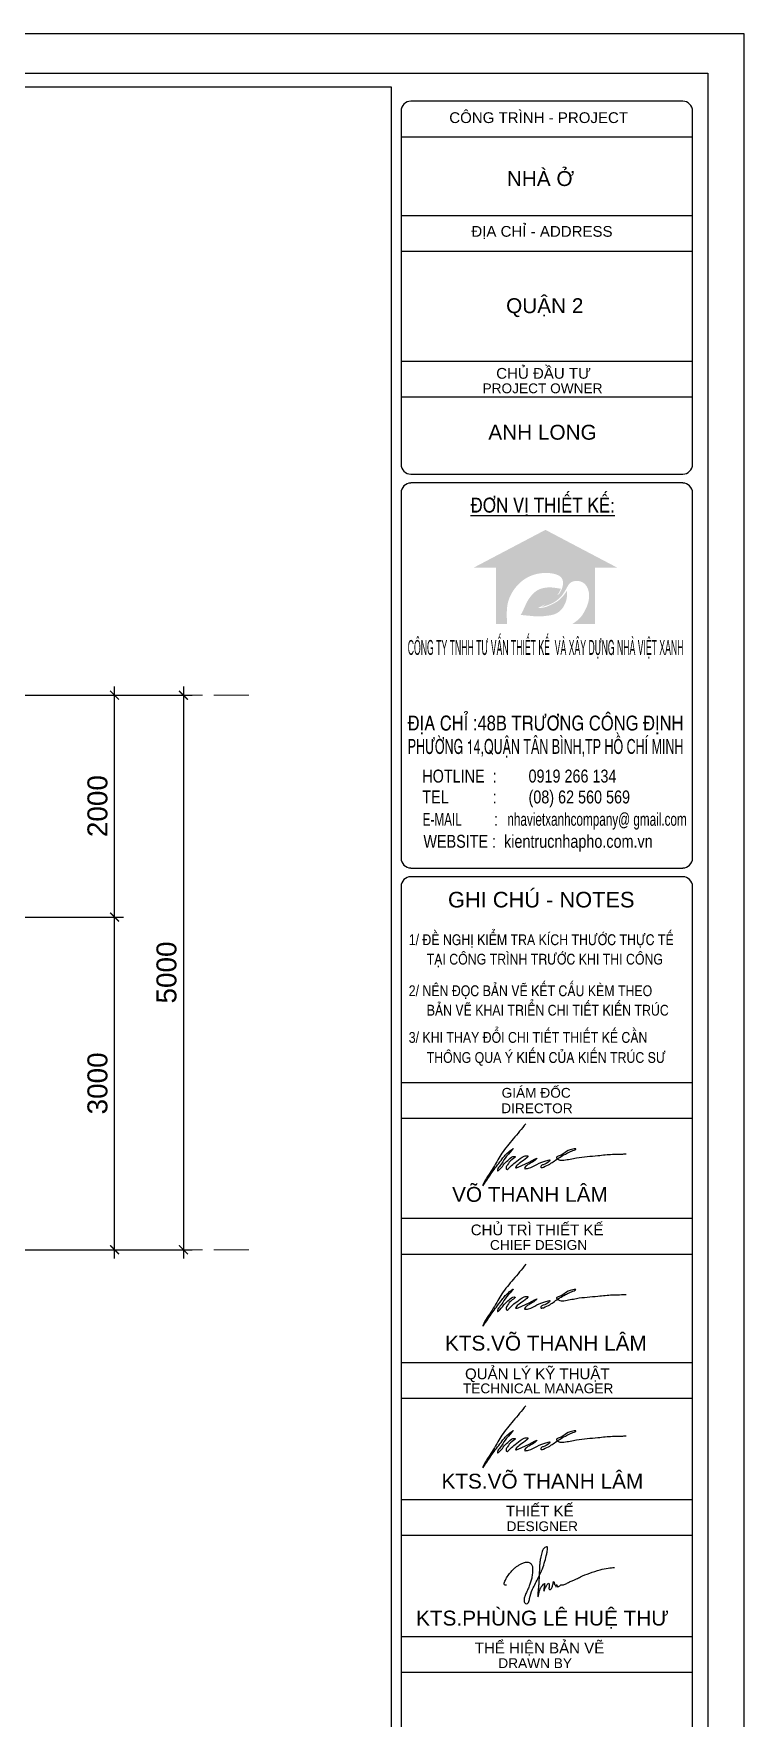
# Model space of a CAD drawing. Header units: inches. Extents: x 1198002 to 1275033, y 93432 to 197262.
# Drawn here: x 1262357 to 1268760, y 137880 to 153069 of the extents above; entities that cross this region are included whole.
import ezdxf
from ezdxf.enums import TextEntityAlignment as Align

# ---------------------------------------------------------------- set-up
doc = ezdxf.new("R2010")
doc.units = ezdxf.units.IN
doc.header["$LTSCALE"] = 100
doc.header["$MEASUREMENT"] = 0
doc.header["$PDMODE"] = 35
doc.linetypes.add('CENTERX2', pattern=[4, 2.5, -0.5, 0.5, -0.5])
for name, color, linetype, lineweight in [('1', 1, 'Continuous', 18), ('1-khung ten', 7, 'Continuous', 30), ('2', 2, 'Continuous', 13), ('4', 4, 'Continuous', 35), ('8', 252, 'Continuous', 5), ('9GRID', 251, 'CENTERX2', 5), ('DIM', 135, 'Continuous', 9)]:
    doc.layers.add(name, color=color, linetype=linetype, lineweight=lineweight)
doc.styles.add('CVN', font='VHELVEN.TTF')
doc.styles.add('VN Helve', font='VHELVEN.TTF')
doc.styles.add('VNI Helve-Condense', font='VHELVCN.TTF')
doc.styles.add('VNI-HELVE', font='VHELVCN.TTF')
doc.styles.add('VNI-HELVE-CON', font='VHELVCN.TTF', dxfattribs={"height": 140})
doc.dimstyles.new('D100', dxfattribs={"dimscale": 100, "dimtxt": 1.8, "dimasz": 0.8, "dimexe": 0.8, "dimexo": 0.8, "dimgap": 0.6, "dimtad": 1, "dimdec": 0, "dimrnd": 5, "dimzin": 12, "dimdsep": 46, "dimtxsty": 'CVN', "dimblk1": 'ARCHTICK', "dimblk2": 'ARCHTICK', "dimsah": 1, "dimcen": 0.8, "dimdle": 0.8, "dimclrd": 256, "dimclre": 256, "dimclrt": 7, "dimadec": 0, "dimazin": 3, "dimtfac": 1, "dimtdec": 0, "dimtix": 1, "dimtmove": 2, "dimatfit": 3, "dimldrblk": 'ARCHTICK', "dimfxl": 1, "dimtolj": 1, "dimarcsym": 0})

# ---------------------------------------------------------------- blocks, each defined once
blk = doc.blocks.new('THU')
at = {"layer": '2', "lineweight": 30}
blk.add_spline([(54758, 67291), (54737, 67295), (54742, 67330), (54759, 67363), (54788, 67406), (54803, 67424), (54819, 67442), (54840, 67461), (54862, 67478), (54889, 67495), (54918, 67509), (54957, 67518), (54989, 67511), (55009, 67489), (55016, 67463), (55016, 67430), (55012, 67386), (55007, 67361), (54995, 67321), (54983, 67282), (54965, 67239), (54955, 67216), (54938, 67178), (54931, 67143), (54941, 67111), (54954, 67105), (54975, 67119), (54986, 67158), (55016, 67249), (55075, 67369), (55113, 67453), (55156, 67600), (55163, 67639), (55159, 67671), (55132, 67658), (55107, 67611), (55094, 67556), (55088, 67510), (55084, 67470), (55083, 67434), (55082, 67383), (55078, 67329), (55076, 67287), (55071, 67238), (55068, 67196), (55069, 67176), (55081, 67220), (55094, 67260), (55109, 67283), (55135, 67306), (55131, 67274), (55128, 67230), (55139, 67254), (55145, 67268), (55155, 67286), (55162, 67297), (55178, 67309), (55181, 67296), (55181, 67287), (55180, 67276), (55178, 67262), (55180, 67252), (55187, 67247), (55197, 67250), (55206, 67263), (55212, 67279), (55217, 67295), (55221, 67314), (55225, 67325), (55229, 67320), (55235, 67293), (55245, 67282), (55248, 67272), (55249, 67277), (55253, 67295), (55255, 67292), (55260, 67285), (55263, 67277), (55263, 67273), (55296, 67292), (55321, 67295), (55354, 67308), (55390, 67326), (55424, 67340), (55453, 67353), (55490, 67372), (55582, 67409), (55686, 67443), (55767, 67459), (55827, 67466)], degree=3, dxfattribs=at)
blk = doc.blocks.new('LAM')
at = {"layer": '2', "lineweight": 30}
blk.add_spline([(55537, 62874), (55400, 62709), (55277, 62552), (55233, 62479), (55130, 62314), (55078, 62228), (55067, 62202), (55134, 62292), (55180, 62360), (55279, 62490), (55360, 62576), (55400, 62604), (55347, 62543), (55286, 62459), (55248, 62407), (55233, 62385), (55229, 62359), (55254, 62377), (55301, 62435), (55354, 62488), (55410, 62518), (55421, 62516), (55389, 62485), (55337, 62427), (55322, 62392), (55326, 62377), (55367, 62403), (55420, 62452), (55496, 62508), (55528, 62522), (55559, 62522), (55512, 62473), (55452, 62431), (55435, 62413), (55425, 62396), (55455, 62401), (55652, 62490), (55610, 62456), (55568, 62433), (55534, 62407), (55522, 62386), (55542, 62384), (55566, 62389), (55781, 62476), (55803, 62477), (55794, 62464), (55725, 62427), (55702, 62409), (55701, 62399), (55729, 62401), (55848, 62468), (55968, 62543), (56016, 62566), (56051, 62581), (56075, 62591), (56084, 62598), (56050, 62597), (55967, 62561), (55901, 62523), (55871, 62507), (55892, 62485), (55953, 62477), (56090, 62502), (56323, 62527), (56482, 62541), (56582, 62543), (56631, 62545)], degree=3, dxfattribs=at)
blk = doc.blocks.new('KHUNG')
at = {"layer": '8'}
h = blk.add_hatch(color=3, dxfattribs=at)
edge = h.paths.add_edge_path()
edge.add_spline(control_points=[(1900682, 670836), (1900712, 670854), (1900763, 670880), (1900837, 670919), (1900882, 670986), (1900915, 671047), (1900923, 671107), (1900908, 671159), (1900854, 671196), (1900762, 671213), (1900637, 671208), (1900492, 671150), (1900379, 671036), (1900311, 670894), (1900304, 670765), (1900308, 670686), (1900309, 670652)], knot_values=[480.442603, 480.442603, 480.442603, 480.442603, 2009.776609, 3786.40769, 5135.415196, 6537.429907, 7763.740226, 8482.2404, 9501.449039, 11245.650074, 13817.861817, 16516.480955, 19952.144828, 22746.479185, 25336.362001, 27260.104551, 27260.104551, 27260.104551, 27260.104551], degree=3, periodic=0)
edge.add_line((1900309, 670652), (1900187, 670652))
edge.add_line((1900187, 670652), (1900187, 671268))
edge.add_line((1900187, 671268), (1899946, 671268))
edge.add_line((1899946, 671268), (1900728, 671680))
edge.add_line((1900728, 671680), (1901510, 671268))
edge.add_line((1901510, 671268), (1901269, 671268))
edge.add_line((1901269, 671268), (1901269, 670652))
edge.add_line((1901269, 670652), (1901019, 670652))
edge.add_spline(control_points=[(1901019, 670652), (1901052, 670673), (1901109, 670714), (1901166, 670807), (1901208, 670910), (1901206, 671022), (1901152, 671107), (1901072, 671131), (1900992, 671109), (1900969, 671064), (1900957, 671040)], knot_values=[0, 0, 0, 0, 2216.870228, 3952.540992, 6191.470703, 8490.526433, 10059.972912, 11608.291112, 12957.114674, 14390.23897, 14390.23897, 14390.23897, 14390.23897], degree=3, periodic=0)
edge.add_spline(control_points=[(1900957, 671040), (1900942, 671014), (1900909, 670959), (1900819, 670877), (1900735, 670852), (1900682, 670836)], knot_values=[0, 0, 0, 0, 1743.878579, 3660.68556, 6731.067051, 6731.067051, 6731.067051, 6731.067051], degree=3, periodic=0)
edge = h.paths.add_edge_path(flags=16)
edge.add_spline(control_points=[(1900646, 670827), (1900668, 670828), (1900722, 670830), (1900797, 670866), (1900870, 670904), (1900923, 670958), (1900950, 670997), (1900962, 671016)], knot_values=[0, 0, 0, 0, 1254.59336, 3063.330834, 4641.861955, 5998.873562, 7310.800484, 7310.800484, 7310.800484, 7310.800484], degree=3, periodic=0)
edge.add_spline(control_points=[(1900962, 671016), (1900963, 670998), (1900967, 670941), (1900941, 670858), (1900888, 670791), (1900821, 670752), (1900747, 670743), (1900656, 670731), (1900572, 670741), (1900502, 670747), (1900468, 670751), (1900459, 670752)], knot_values=[0, 0, 0, 0, 1010.198, 3281.426743, 4731.136541, 5803.714044, 7625.156604, 8935.172826, 11033.703323, 12416.710283, 12968.591837, 12968.591837, 12968.591837, 12968.591837], degree=3, periodic=0)
edge.add_spline(control_points=[(1900459, 670752), (1900470, 670774), (1900495, 670821), (1900525, 670897), (1900574, 670966), (1900632, 671022), (1900712, 671051), (1900789, 671054), (1900852, 671045), (1900885, 671039), (1900897, 671037)], knot_values=[0, 0, 0, 0, 1413.194962, 3057.706819, 4616.749234, 6235.122646, 7605.63806, 9366.49616, 10559.834754, 11266.59656, 11266.59656, 11266.59656, 11266.59656], degree=3, periodic=0)
edge.add_spline(control_points=[(1900897, 671037), (1900892, 671026), (1900878, 670996), (1900846, 670950), (1900796, 670911), (1900744, 670879), (1900693, 670851), (1900661, 670835), (1900646, 670827)], knot_values=[0, 0, 0, 0, 686.481063, 1948.936607, 3103.704982, 4322.438956, 5433.897682, 6395.109938, 6395.109938, 6395.109938, 6395.109938], degree=3, periodic=0)
edge = h.paths.add_edge_path(flags=17)
edge.add_spline(control_points=[(1900897, 671037), (1900892, 671026), (1900878, 670996), (1900846, 670950), (1900796, 670911), (1900744, 670879), (1900693, 670851), (1900661, 670835), (1900646, 670827)], knot_values=[0, 0, 0, 0, 686.481063, 1948.936607, 3103.704982, 4322.438956, 5433.897682, 6395.109938, 6395.109938, 6395.109938, 6395.109938], degree=3, periodic=0)
edge.add_spline(control_points=[(1900646, 670827), (1900668, 670828), (1900722, 670830), (1900797, 670866), (1900870, 670904), (1900923, 670958), (1900950, 670997), (1900962, 671016)], knot_values=[0, 0, 0, 0, 1254.59336, 3063.330834, 4641.861955, 5998.873562, 7310.800484, 7310.800484, 7310.800484, 7310.800484], degree=3, periodic=0)
edge.add_spline(control_points=[(1900962, 671016), (1900963, 670998), (1900967, 670941), (1900941, 670858), (1900888, 670791), (1900821, 670752), (1900747, 670743), (1900656, 670731), (1900572, 670741), (1900502, 670747), (1900468, 670751), (1900459, 670752)], knot_values=[0, 0, 0, 0, 1010.198, 3281.426743, 4731.136541, 5803.714044, 7625.156604, 8935.172826, 11033.703323, 12416.710283, 12968.591837, 12968.591837, 12968.591837, 12968.591837], degree=3, periodic=0)
edge.add_spline(control_points=[(1900459, 670752), (1900470, 670774), (1900495, 670821), (1900525, 670897), (1900574, 670966), (1900632, 671022), (1900712, 671051), (1900789, 671054), (1900852, 671045), (1900885, 671039), (1900897, 671037)], knot_values=[0, 0, 0, 0, 1413.194962, 3057.706819, 4616.749234, 6235.122646, 7605.63806, 9366.49616, 10559.834754, 11266.59656, 11266.59656, 11266.59656, 11266.59656], degree=3, periodic=0)
edge = h.paths.add_edge_path(flags=0)
edge.add_spline(control_points=[(1900682, 670836), (1900735, 670852), (1900819, 670877), (1900909, 670959), (1900942, 671014), (1900957, 671040)], knot_values=[0, 0, 0, 0, 3070.381491, 4987.188471, 6731.067051, 6731.067051, 6731.067051, 6731.067051], degree=3, periodic=0)
h = blk.add_hatch(color=3, dxfattribs=at)
edge = h.paths.add_edge_path()
edge.add_spline(control_points=[(1900897, 671037), (1900892, 671026), (1900878, 670996), (1900846, 670950), (1900796, 670911), (1900744, 670879), (1900693, 670851), (1900661, 670835), (1900646, 670827)], knot_values=[0, 0, 0, 0, 686.481063, 1948.936607, 3103.704982, 4322.438956, 5433.897682, 6395.109938, 6395.109938, 6395.109938, 6395.109938], degree=3, periodic=0)
edge.add_spline(control_points=[(1900646, 670827), (1900668, 670828), (1900722, 670830), (1900797, 670866), (1900870, 670904), (1900923, 670958), (1900950, 670997), (1900962, 671016)], knot_values=[0, 0, 0, 0, 1254.59336, 3063.330834, 4641.861955, 5998.873562, 7310.800484, 7310.800484, 7310.800484, 7310.800484], degree=3, periodic=0)
edge.add_spline(control_points=[(1900962, 671016), (1900963, 670998), (1900967, 670941), (1900941, 670858), (1900888, 670791), (1900821, 670752), (1900747, 670743), (1900656, 670731), (1900572, 670741), (1900502, 670747), (1900468, 670751), (1900459, 670752)], knot_values=[0, 0, 0, 0, 1010.198, 3281.426743, 4731.136541, 5803.714044, 7625.156604, 8935.172826, 11033.703323, 12416.710283, 12968.591837, 12968.591837, 12968.591837, 12968.591837], degree=3, periodic=0)
edge.add_spline(control_points=[(1900459, 670752), (1900470, 670774), (1900495, 670821), (1900525, 670897), (1900574, 670966), (1900632, 671022), (1900712, 671051), (1900789, 671054), (1900852, 671045), (1900885, 671039), (1900897, 671037)], knot_values=[0, 0, 0, 0, 1413.194962, 3057.706819, 4616.749234, 6235.122646, 7605.63806, 9366.49616, 10559.834754, 11266.59656, 11266.59656, 11266.59656, 11266.59656], degree=3, periodic=0)
edge = h.paths.add_edge_path(flags=17)
edge.add_spline(control_points=[(1900682, 670836), (1900735, 670852), (1900819, 670877), (1900909, 670959), (1900942, 671014), (1900957, 671040)], knot_values=[0, 0, 0, 0, 3070.381491, 4987.188471, 6731.067051, 6731.067051, 6731.067051, 6731.067051], degree=3, periodic=0)
at = {"layer": '1-khung ten', "color": 5, "ltscale": 3}
for p, q in [((1870461, 676662), (1902500, 676662)), ((1902500, 676662), (1902500, 653433))]:
    blk.add_line(p, q, dxfattribs=at)
at = {"layer": '1-khung ten', "ltscale": 3}
for p, q in [((1899050, 676510), (1870645, 676510)), ((1899050, 653656), (1899050, 676510))]:
    blk.add_line(p, q, dxfattribs=at)
at = {"layer": '1-khung ten', "color": 144, "ltscale": 1000}
for p, q in [((1902225, 676358), (1899260, 676358)), ((1899153, 676250), (1899153, 672395)), ((1902332, 672395), (1902332, 676250)), ((1899153, 675967), (1902332, 675967)), ((1899153, 675111), (1902332, 675111)), ((1899153, 674721), (1902332, 674721)), ((1899153, 673521), (1902332, 673521)), ((1899153, 673131), (1902332, 673131)), ((1899260, 672287), (1902225, 672287)), ((1899153, 672084), (1899153, 668098)), ((1902225, 672192), (1899260, 672192)), ((1902332, 668098), (1902332, 672084)), ((1899260, 667990), (1902225, 667990)), ((1902225, 667895), (1899260, 667895)), ((1899153, 667788), (1899153, 655958)), ((1902332, 655958), (1902332, 667788)), ((1899153, 665649), (1902332, 665649)), ((1899153, 665259), (1902332, 665259)), ((1899153, 664169), (1902332, 664169)), ((1899153, 663778), (1902332, 663778)), ((1899153, 662594), (1902332, 662594)), ((1899153, 662204), (1902332, 662204)), ((1899153, 661100), (1902332, 661100)), ((1899153, 660710), (1902332, 660710)), ((1899153, 659606), (1902332, 659606)), ((1899153, 659216), (1902332, 659216))]:
    blk.add_line(p, q, dxfattribs=at)
for centre, start, end in [((1899260, 676250), 90, 180), ((1902225, 676250), 0, 90), ((1899260, 672395), 180, 270), ((1902225, 672395), 270, 0), ((1899260, 672084), 90, 180), ((1902225, 672084), 0, 90), ((1899260, 668098), 180, 270), ((1902225, 668098), 270, 0), ((1899260, 667788), 90, 180), ((1902225, 667788), 0, 90)]:
    blk.add_arc(centre, 107, start, end, dxfattribs=at)
at = {"layer": 'Defpoints', "ltscale": 3}
for p, q in [((1902896, 677094), (1868876, 677094)), ((1902896, 653037), (1902896, 677094))]:
    blk.add_line(p, q, dxfattribs=at)
at = {"layer": '4'}
for p in [(1844977, 602326), (1844977, 600792), (1844977, 599249)]:
    blk.add_blockref('LAM', p, dxfattribs=at)
at = {"layer": '4', "xscale": 1.100000000093132, "yscale": 1.100000000093132, "zscale": 1.100000000093132}
blk.add_blockref('THU', (1840070, 586146), dxfattribs=at)
at = {"layer": '1-khung ten'}
for s, height, style, p in [('COÂNG TRÌNH - PROJECT', 117.39, 'VN Helve', (1899679, 676119)), ('NHAØ ÔÛ', 162, 'VN Helve', (1900307, 675432)), ('ÑÒA CHÆ - ADDRESS', 117.39, 'VN Helve', (1899920, 674878)), ('QUAÄN 2', 162, 'VN Helve', (1900299, 674045)), ('CHUÛ ÑAÀU TÖ ', 117.39, 'VN Helve', (1900191, 673329)), ('PROJECT OWNER', 106.72, 'VN Helve', (1900042, 673171)), ('ANH LONG', 162, 'VN Helve', (1900105, 672664)), ('GHI CHUÙ - NOTES', 170.21, 'VN Helve', (1899665, 667560)), ('1/ ÑEÀ NGHÒ KIEÅM TRA KÍCH THÖÔÙC THÖÏC TEÁ', 117.39, 'VNI Helve-Condense', (1899237, 667149)), ('TAÏI COÂNG TRÌNH TRÖÔÙC KHI THI COÂNG', 117.39, 'VNI Helve-Condense', (1899433, 666937)), ('2/ NEÂN ÑOÏC BAÛN VEÕ KEÁT CAÁU KEØM THEO ', 117.39, 'VNI Helve-Condense', (1899237, 666592)), ('BAÛN VEÕ KHAI TRIEÅN CHI TIEÁT KIEÁN TRUÙC', 117.39, 'VNI Helve-Condense', (1899433, 666380)), ('3/ KHI THAY ÑOÅI CHI TIEÁT THIEÁT KEÁ CAÀN ', 117.39, 'VNI Helve-Condense', (1899237, 666083)), ('THOÂNG QUA YÙ KIEÁN CUÛA KIEÁN TRUÙC SÖ', 117.39, 'VNI Helve-Condense', (1899433, 665864)), ('GIAÙM ÑOÁC', 106.7, 'VN Helve', (1900250, 665484)), ('DIRECTOR', 106.7, 'VN Helve', (1900246, 665315)), ('VOÕ THANH LAÂM', 162, 'VN Helve', (1899710, 664348)), ('CHUÛ TRÌ THIEÁT KEÁ', 117.39, 'VN Helve', (1899913, 663983)), ('CHIEF DESIGN', 106.72, 'VN Helve', (1900123, 663824)), ('KTS.VOÕ THANH LAÂM', 162, 'VN Helve', (1899632, 662725)), ('QUAÛN LYÙ KYÕ THUAÄT', 117.39, 'VN Helve', (1899851, 662412)), ('TECHNICAL MANAGER', 106.72, 'VN Helve', (1899828, 662259)), ('KTS.VOÕ THANH LAÂM', 162, 'VN Helve', (1899594, 661219)), ('THIEÁT KEÁ', 117.4, 'VN Helve', (1900297, 660915)), ('DESIGNER', 106.7, 'VN Helve', (1900304, 660755)), ('KTS.PHUØNG LEÂ HUEÄ THÖ', 162, 'VN Helve', (1899317, 659725)), ('THEÅ HIEÄN BAÛN VEÕ', 117.39, 'VN Helve', (1899957, 659421)), ('DRAWN BY', 106.7, 'VN Helve', (1900214, 659261))]:
    blk.add_text(s, height=height, dxfattribs=dict(at, style=style)).set_placement(p)
at = {"layer": '1-khung ten', "color": 7, "style": 'VNI-HELVE'}
blk.add_text('%%UÑÔN VÒ THIEÁT KEÁ:', height=162.04, dxfattribs=at).set_placement((1899911, 671869))
at = {"layer": '1-khung ten', "color": 7, "style": 'VNI-HELVE-CON'}
for s, width, p, p2 in [('COÂNG TY TNHH TÖ VAÁN THIEÁT KEÁ  VAØ XAÂY DÖÏNG NHAØ VIEÄT XANH', 0.490103, (1899226, 670316), (1902233, 670316)), ('ÑÒA CHÆ :48B TRÖÔNG COÂNG ÑÒNH', 0.960391, (1899226, 669491), (1902233, 669491)), ('PHÖÔØNG 14,QUAÄN TAÂN BÌNH,TP HOÀ CHÍ MINH', 0.717373, (1899226, 669236), (1902233, 669236))]:
    blk.add_text(s, height=162, dxfattribs=dict(at, width=width)).set_placement(p, p2, align=Align.FIT)
at = {"layer": '1-khung ten', "style": 'VN Helve', "width": 0.795531}
for s, p in [('HOTLINE  :        0919 266 134', (1899385, 668923)), ('TEL           :        (08) 62 560 569', (1899385, 668695)), ('WEBSITE :  kientrucnhapho.com.vn', (1899397, 668211))]:
    blk.add_text(s, height=141.06, rotation=359.9985, dxfattribs=at).set_placement(p)
at = {"layer": '1-khung ten', "style": 'VN Helve', "width": 0.626201}
blk.add_text('E-MAIL          :   nhavietxanhcompany@ gmail.com', height=141.06, dxfattribs=at).set_placement((1899389, 668451), (1902269, 668451), align=Align.FIT)
blk = doc.blocks.new('ttucx')
at = {"layer": '9GRID', "ltscale": 2}
for points in [[(1243179, 165486), (1264296, 165486)], [(1243179, 160486), (1264296, 160486)]]:
    blk.add_lwpolyline(points, dxfattribs=at)
blk = doc.blocks.new('_ARCHTICK')
at = {"color": 0, "linetype": 'ByBlock', "const_width": 0.15}
blk.add_lwpolyline([(-0.5, -0.5), (0.5, 0.5)], dxfattribs=at)
blk = doc.blocks.new('*D257')
at = {"layer": 'Defpoints', "color": 0, "transparency": 16777216}
for p in [(1262201, 145104), (1263085, 145104), (1262201, 142104)]:
    blk.add_point(p, dxfattribs=at)
at = {"layer": 'DIM', "lineweight": -2, "transparency": 16777216}
for p, q in [((1262281, 145104), (1263165, 145104)), ((1263085, 142024), (1263085, 145184)), ((1262281, 142104), (1263165, 142104))]:
    blk.add_line(p, q, dxfattribs=at)
at = {"layer": 'DIM', "lineweight": -2, "transparency": 16777216, "xscale": 80, "yscale": 80, "zscale": 80}
for p, rotation in [((1263085, 145104), 90), ((1263085, 142104), 270)]:
    blk.add_blockref('_ARCHTICK', p, dxfattribs=dict(at, rotation=rotation))
at = {"layer": 'DIM', "color": 7, "transparency": 16777216, "insert": (1262932, 143604), "char_height": 180, "attachment_point": 5, "rotation": 90, "style": 'CVN'}
blk.add_mtext('\\A1;3000', dxfattribs=at)
blk = doc.blocks.new('*D258')
at = {"layer": 'Defpoints', "color": 0, "transparency": 16777216}
for p in [(1262201, 147104), (1263085, 147104), (1262201, 145104)]:
    blk.add_point(p, dxfattribs=at)
at = {"layer": 'DIM', "lineweight": -2, "transparency": 16777216}
for p, q in [((1263085, 145024), (1263085, 147184)), ((1262281, 147104), (1263165, 147104)), ((1262281, 145104), (1263165, 145104))]:
    blk.add_line(p, q, dxfattribs=at)
at = {"layer": 'DIM', "lineweight": -2, "transparency": 16777216, "xscale": 80, "yscale": 80, "zscale": 80}
for p, rotation in [((1263085, 147104), 90), ((1263085, 145104), 270)]:
    blk.add_blockref('_ARCHTICK', p, dxfattribs=dict(at, rotation=rotation))
at = {"layer": 'DIM', "color": 7, "transparency": 16777216, "insert": (1262932, 146104), "char_height": 180, "attachment_point": 5, "rotation": 90, "style": 'CVN'}
blk.add_mtext('\\A1;2000', dxfattribs=at)
blk = doc.blocks.new('*D259')
at = {"layer": 'Defpoints', "color": 0, "transparency": 16777216}
for p in [(1262432, 147104), (1262432, 142104), (1263706, 142104)]:
    blk.add_point(p, dxfattribs=at)
at = {"layer": 'DIM', "lineweight": -2, "transparency": 16777216}
for p, q in [((1263706, 147184), (1263706, 142024)), ((1262512, 147104), (1263786, 147104)), ((1262512, 142104), (1263786, 142104))]:
    blk.add_line(p, q, dxfattribs=at)
at = {"layer": 'DIM', "lineweight": -2, "transparency": 16777216, "xscale": 80, "yscale": 80, "zscale": 80}
for p, rotation in [((1263706, 147104), 90), ((1263706, 142104), 270)]:
    blk.add_blockref('_ARCHTICK', p, dxfattribs=dict(at, rotation=rotation))
at = {"layer": 'DIM', "color": 7, "transparency": 16777216, "insert": (1263554, 144604), "char_height": 180, "attachment_point": 5, "rotation": 90, "style": 'CVN'}
blk.add_mtext('\\A1;5000', dxfattribs=at)

msp = doc.modelspace()

# ---------------------------------------------------------------- block references
at = {"layer": '1', "xscale": 0.8263246674378223, "yscale": 0.8263246674378223, "zscale": 0.8263246674378223}
msp.add_blockref('KHUNG', (-303650, -406430.8), dxfattribs=at)
at = {"layer": '9GRID'}
msp.add_blockref('ttucx', (0, -18382.9), dxfattribs=at)

# ---------------------------------------------------------------- dimensions: what is measured, and where the dimension line sits
at = {"layer": 'DIM'}
for base, p1, p2, picture, middle in [((1263085, 147103.6), (1262201, 145103.6), (1262201, 147103.6), '*D258', (1262932.5, 146103.6)), ((1263706.5, 142103.6), (1262432.5, 147103.6), (1262432.5, 142103.6), '*D259', (1263554, 144603.6)), ((1263085, 145103.6), (1262201, 142103.6), (1262201, 145103.6), '*D257', (1262932.5, 143603.6))]:
    dim = msp.add_linear_dim(base=base, p1=p1, p2=p2, angle=90, dimstyle='D100', dxfattribs=at)
    dim.commit()
    dim.dimension.update_dxf_attribs({"geometry": picture, "text_midpoint": middle})

doc.saveas('drawing.dxf')
